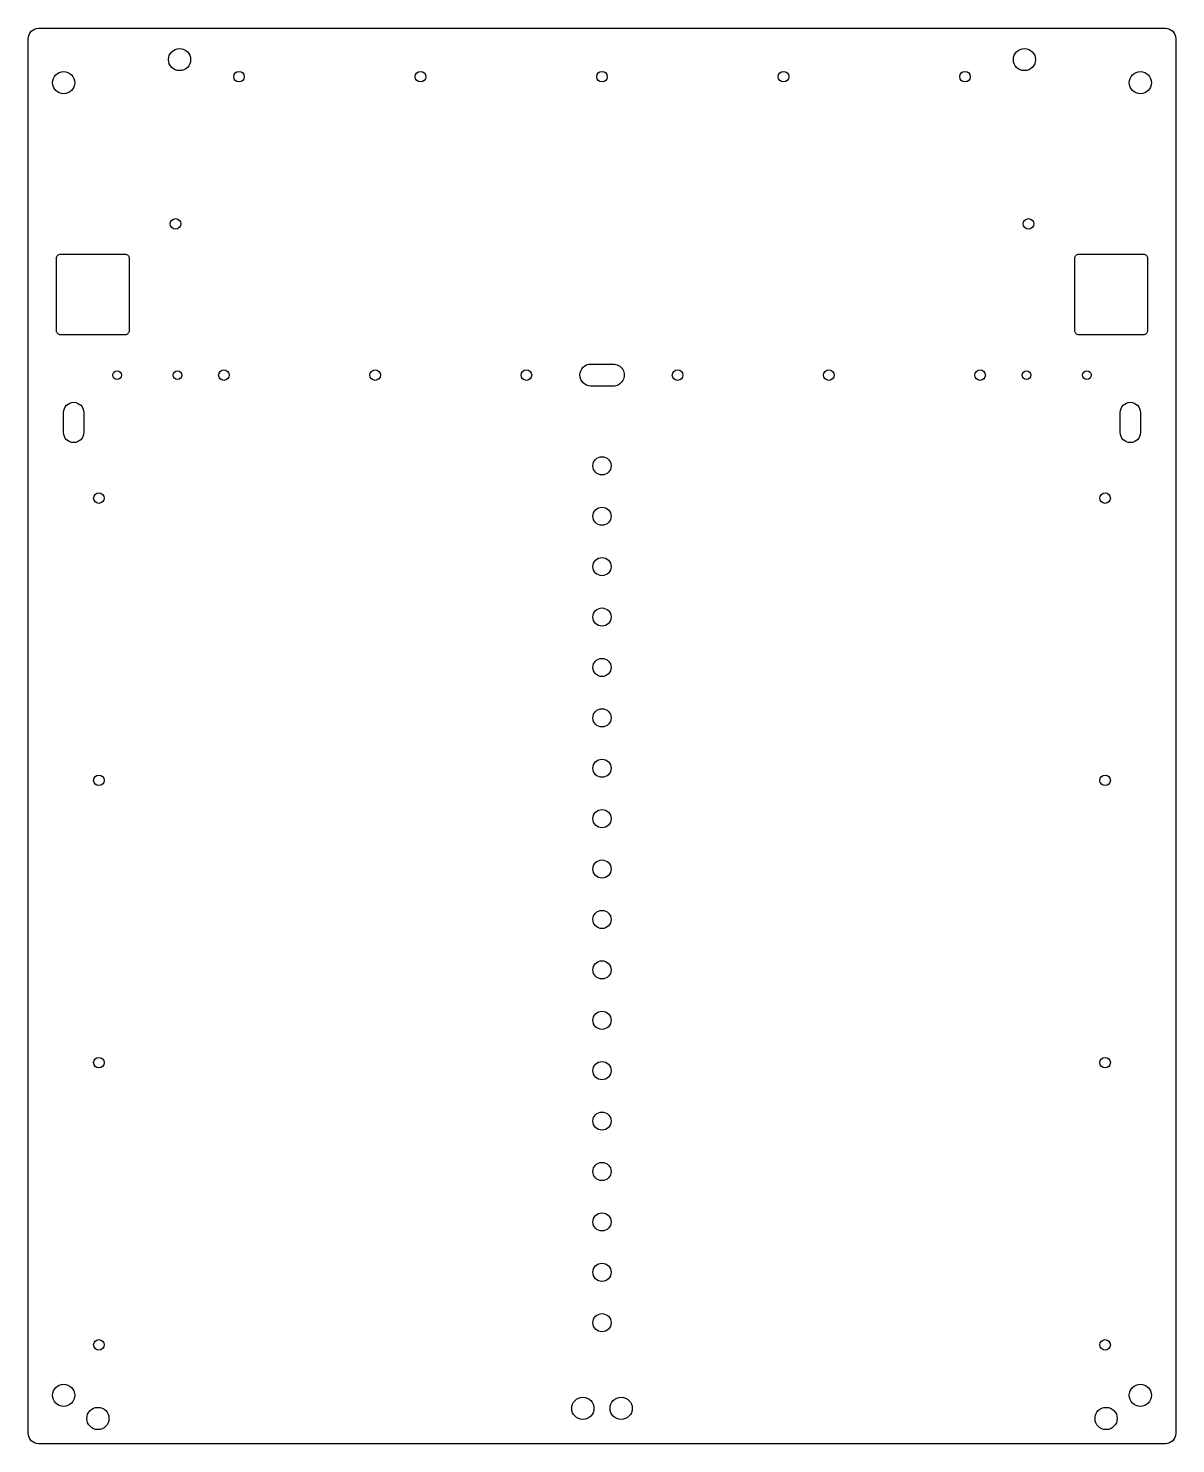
# Model space of a CAD drawing. Header units: millimetres. Extents: x -285 to 284, y -540 to 162.
import ezdxf

# ---------------------------------------------------------------- set-up
doc = ezdxf.new("R2010")
doc.units = ezdxf.units.MM
doc.layers.get('0').update_dxf_attribs({"linetype": 'CONTINUOUS'})

msp = doc.modelspace()

# ---------------------------------------------------------------- linework, layer by layer
for points in [[(-284.5, 157, -0.414214), (-279.5, 162), (279.5, 162, -0.414214), (284.5, 157), (284.5, -535, -0.414214), (279.5, -540), (-279.5, -540, -0.414214), (-284.5, -535)], [(-236.5, 50, -0.414214), (-234.5, 48), (-234.5, 12, -0.414214), (-236.5, 10), (-268.5, 10, -0.414214), (-270.5, 12), (-270.5, 48, -0.414214), (-268.5, 50)], [(270.5, 12, -0.414214), (268.5, 10), (236.5, 10, -0.414214), (234.5, 12), (234.5, 48, -0.414214), (236.5, 50), (268.5, 50, -0.414214), (270.5, 48)], [(-5.5, -15.5, -1), (-5.5, -4.5), (5.5, -4.5, -1.000006), (5.5, -15.5)], [(-267, -28.49, -1), (-257, -28.49), (-257, -38.49, -1), (-267, -38.49)], [(257, -28.49, -1), (267, -28.49), (267, -38.49, -1), (257, -38.49)]]:
    msp.add_lwpolyline(points, format="xyb", close=True)
for centre, radius in [((-209.5, 146.5), 5.5), ((209.5, 146.5), 5.5), ((-267, 135), 5.5), ((-180, 138), 2.62), ((-90, 138), 2.62), ((0, 138), 2.62), ((90, 138), 2.62), ((180, 138), 2.62), ((267, 135), 5.5), ((-211.5, 65), 2.62), ((211.5, 65), 2.62), ((-240.5, -10), 2.15), ((-210.5, -10), 2.15), ((-187.5, -10), 2.62), ((-112.5, -10), 2.62), ((-37.5, -10), 2.63), ((37.5, -10), 2.63), ((112.5, -10), 2.62), ((187.5, -10), 2.62), ((210.5, -10), 2.15), ((240.5, -10), 2.15), ((0, -55), 4.5), ((-249.5, -71), 2.62), ((249.5, -71), 2.62), ((0, -80), 4.5), ((0, -105), 4.5), ((0, -130), 4.5), ((0, -155), 4.5), ((0, -180), 4.5), ((0, -205), 4.5), ((-249.5, -211), 2.62), ((249.5, -211), 2.62), ((0, -230), 4.5), ((0, -255), 4.5), ((0, -280), 4.5), ((0, -305), 4.5), ((0, -330), 4.5), ((-249.5, -351), 2.62), ((0, -355), 4.5), ((249.5, -351), 2.62), ((0, -380), 4.5), ((0, -405), 4.5), ((0, -430), 4.5), ((0, -455), 4.5), ((0, -480), 4.5), ((-249.5, -491), 2.62), ((249.5, -491), 2.62), ((-267, -516), 5.5), ((267, -516), 5.5), ((-9.5, -522.5), 5.5), ((9.5, -522.5), 5.5), ((-250, -527.5), 5.5), ((250, -527.5), 5.5)]:
    msp.add_circle(centre, radius)

doc.saveas('drawing.dxf')
